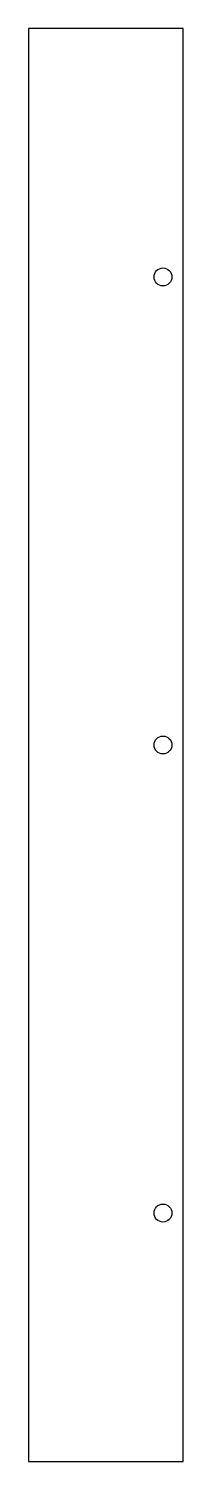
# Model space of a CAD drawing. Header units: millimetres. Extents: x -71 to -52, y -88 to 88.
import ezdxf

# ---------------------------------------------------------------- set-up
doc = ezdxf.new("R2010")
doc.units = ezdxf.units.MM
doc.layers.get('0').update_dxf_attribs({"linetype": 'CONTINUOUS'})

msp = doc.modelspace()

# ---------------------------------------------------------------- linework, layer by layer
msp.add_lwpolyline([(-70.87, -88), (-51.86, -88), (-51.86, 88), (-70.87, 88)], close=True)
for centre in [(-54.36, 57.5), (-54.36, 0), (-54.36, -57.5)]:
    msp.add_circle(centre, 1.1)

doc.saveas('drawing.dxf')
